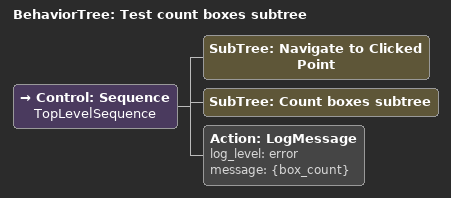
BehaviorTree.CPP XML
<?xml version='1.0' encoding='UTF-8'?>
<root BTCPP_format="4" main_tree_to_execute="Test count boxes subtree">
  <BehaviorTree ID="Test count boxes subtree" _description="Objective to test the count boxes subtree">
    <Control ID="Sequence" name="TopLevelSequence">
      <SubTree ID="Navigate to Clicked Point"/>
      <SubTree ID="Count boxes subtree"/>
      <Action ID="LogMessage" log_level="error" message="{box_count}"/>
    </Control>
  </BehaviorTree>
</root>
